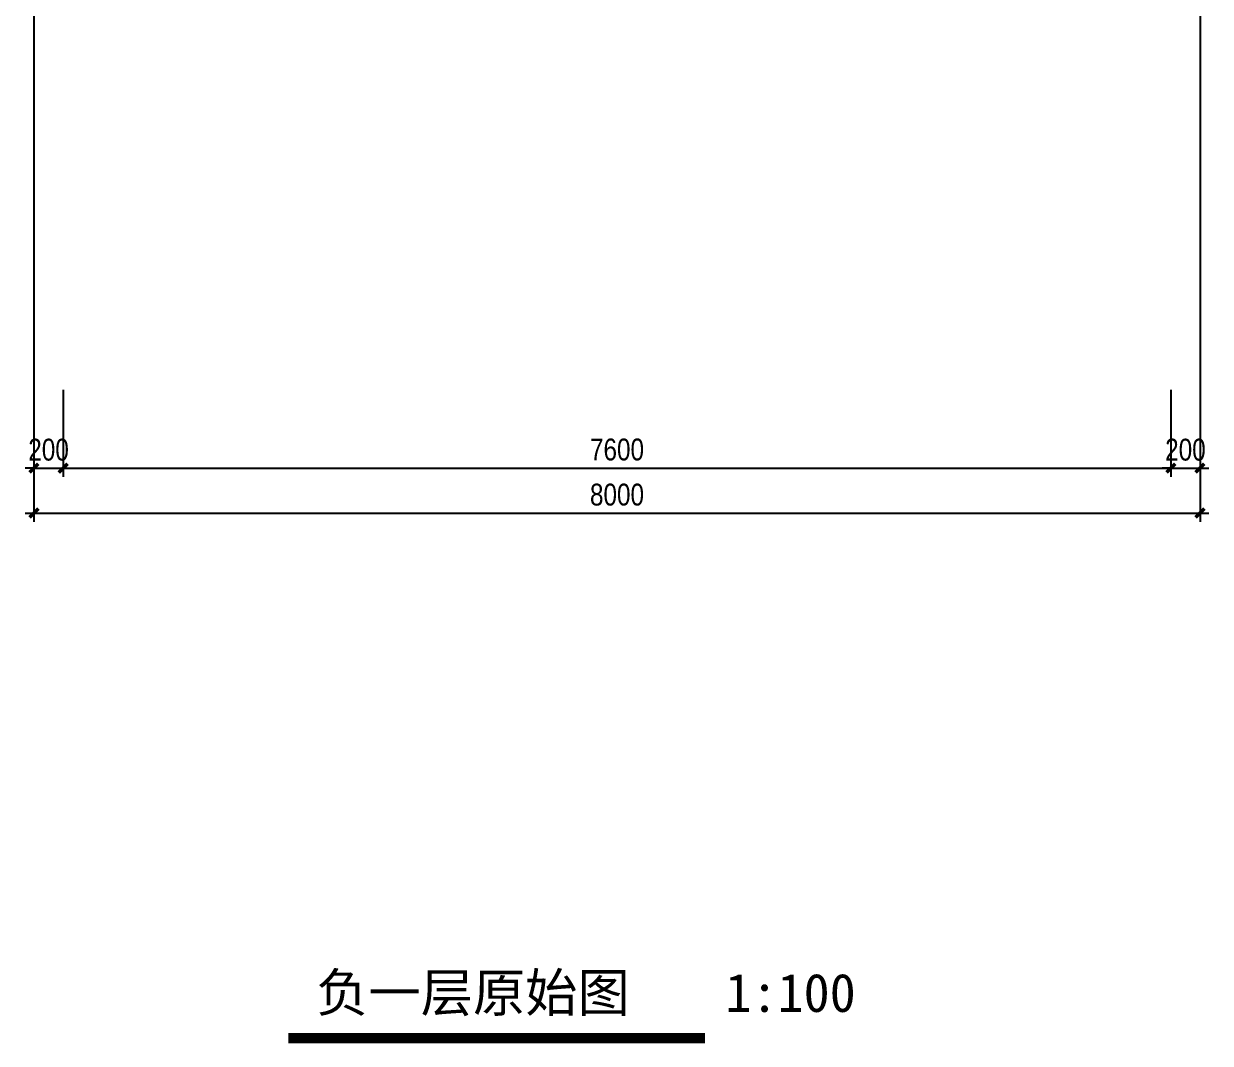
# Model space of a CAD drawing. Extents: x 160245 to 405305, y -111140 to 232735.
# Drawn here: x 331750 to 339891, y 38816 to 45809 of the extents above; entities that cross this region are included whole.
import ezdxf

# ---------------------------------------------------------------- set-up
doc = ezdxf.new("R2010")
doc.units = 0
doc.header["$LTSCALE"] = 10
doc.header["$MEASUREMENT"] = 0
doc.linetypes.add('HIDDEN', pattern=[0.375, 0.25, -0.125])
doc.layers.get('Defpoints').update_dxf_attribs({"color": 229})
for name, color, linetype in [('DIM_SYMB', 3, 'Continuous'), ('P-o 原建筑尺寸', 8, 'Continuous'), ('P-Stair 楼梯（原建筑设备）', 159, 'Continuous'), ('PUB_TEXT', 30, 'Continuous')]:
    doc.layers.add(name, color=color, linetype=linetype)
doc.styles.add('PDC DIM', font='PMingLiU-ExtB.ttf', dxfattribs={"width": 0.85})
doc.styles.add('黑体', font='simhei.ttf')
doc.dimstyles.new('PDC-A2', dxfattribs={"dimscale": 0, "dimtxt": 2.5, "dimasz": 1, "dimexe": 1, "dimexo": 1, "dimgap": 0.7, "dimtad": 1, "dimdec": 0, "dimtxsty": 'PDC DIM', "dimblk": 'ARCHTICK', "dimcen": 1, "dimdle": 1, "dimclrd": 8, "dimclre": 8, "dimclrt": 9, "dimadec": 0, "dimazin": 0, "dimtfac": 1, "dimtdec": 0, "dimtix": 1, "dimtmove": 2, "dimatfit": 3, "dimldrblk": 'PDC A2 T R', "dimfxl": 10, "dimfxlon": 1, "dimarcsym": 0})

# ---------------------------------------------------------------- blocks, each defined once
blk = doc.blocks.new('_ArchTick')
at = {"color": 0, "linetype": 'ByBlock', "const_width": 0.4}
blk.add_lwpolyline([(-0.5, -0.5), (0.5, 0.5)], dxfattribs=at)
blk = doc.blocks.new('*D1851')
at = {"layer": 'Defpoints', "color": 0, "transparency": 16777216}
for p in [(331820.2, 43357.6), (332020.2, 43357.6), (332020.2, 42760.9)]:
    blk.add_point(p, dxfattribs=at)
at = {"layer": 'P-o 原建筑尺寸', "color": 8, "lineweight": -2, "transparency": 16777216}
for p, q in [((331820.2, 43297.6), (331820.2, 42700.9)), ((332020.2, 43297.6), (332020.2, 42700.9)), ((331820.2, 42760.9), (331760.2, 42760.9)), ((331820.2, 42760.9), (332020.2, 42760.9)), ((332020.2, 42760.9), (332080.2, 42760.9))]:
    blk.add_line(p, q, dxfattribs=at)
at = {"layer": 'P-o 原建筑尺寸', "color": 8, "lineweight": -2, "transparency": 16777216, "xscale": 60, "yscale": 60, "zscale": 60}
blk.add_blockref('_ArchTick', (331820.2, 42760.9), dxfattribs=at)
at = {"layer": 'P-o 原建筑尺寸', "color": 8, "lineweight": -2, "transparency": 16777216, "xscale": 60, "yscale": 60, "zscale": 60, "rotation": 180}
blk.add_blockref('_ArchTick', (332020.2, 42760.9), dxfattribs=at)
at = {"layer": 'P-o 原建筑尺寸', "color": 9, "transparency": 16777216, "insert": (331920.2, 42886.4), "char_height": 150, "attachment_point": 5, "style": 'PDC DIM'}
blk.add_mtext('200', dxfattribs=at)
blk = doc.blocks.new('PDC A2 T R')
at = {"color": 0, "linetype": 'ByBlock'}
blk.add_line((0, 0), (-2, 0), dxfattribs=at)
for points in [[(-2.15, 0.89), (-1.49, 1.35), (-0.6, 0), (0, 0)], [(-2.15, -0.89), (-1.49, -1.35), (-0.6, 0), (0, 0)]]:
    blk.add_solid(points, dxfattribs=at)
blk = doc.blocks.new('*D1852')
at = {"layer": 'Defpoints', "color": 0, "transparency": 16777216}
for p in [(332020.2, 43357.6), (339620.2, 43357.6), (339620.2, 42760.9)]:
    blk.add_point(p, dxfattribs=at)
at = {"layer": 'P-o 原建筑尺寸', "color": 8, "lineweight": -2, "transparency": 16777216}
for p, q in [((332020.2, 43297.6), (332020.2, 42700.9)), ((339620.2, 43297.6), (339620.2, 42700.9)), ((331960.2, 42760.9), (339680.2, 42760.9))]:
    blk.add_line(p, q, dxfattribs=at)
at = {"layer": 'P-o 原建筑尺寸', "color": 8, "lineweight": -2, "transparency": 16777216, "xscale": 60, "yscale": 60, "zscale": 60, "rotation": 180}
blk.add_blockref('_ArchTick', (332020.2, 42760.9), dxfattribs=at)
at = {"layer": 'P-o 原建筑尺寸', "color": 8, "lineweight": -2, "transparency": 16777216, "xscale": 60, "yscale": 60, "zscale": 60}
blk.add_blockref('_ArchTick', (339620.2, 42760.9), dxfattribs=at)
at = {"layer": 'P-o 原建筑尺寸', "color": 9, "transparency": 16777216, "insert": (335820.2, 42887.4), "char_height": 150, "attachment_point": 5, "style": 'PDC DIM'}
blk.add_mtext('7600', dxfattribs=at)
blk = doc.blocks.new('*D1853')
at = {"layer": 'Defpoints', "color": 0, "transparency": 16777216}
for p in [(339620.2, 43357.6), (339820.2, 43377.5), (339820.2, 42760.9)]:
    blk.add_point(p, dxfattribs=at)
at = {"layer": 'P-o 原建筑尺寸', "color": 8, "lineweight": -2, "transparency": 16777216}
for p, q in [((339820.2, 43317.5), (339820.2, 42700.9)), ((339620.2, 43297.6), (339620.2, 42700.9)), ((339620.2, 42760.9), (339560.2, 42760.9)), ((339620.2, 42760.9), (339820.2, 42760.9)), ((339820.2, 42760.9), (339880.2, 42760.9))]:
    blk.add_line(p, q, dxfattribs=at)
at = {"layer": 'P-o 原建筑尺寸', "color": 8, "lineweight": -2, "transparency": 16777216, "xscale": 60, "yscale": 60, "zscale": 60}
blk.add_blockref('_ArchTick', (339620.2, 42760.9), dxfattribs=at)
at = {"layer": 'P-o 原建筑尺寸', "color": 8, "lineweight": -2, "transparency": 16777216, "xscale": 60, "yscale": 60, "zscale": 60, "rotation": 180}
blk.add_blockref('_ArchTick', (339820.2, 42760.9), dxfattribs=at)
at = {"layer": 'P-o 原建筑尺寸', "color": 9, "transparency": 16777216, "insert": (339720.2, 42886.4), "char_height": 150, "attachment_point": 5, "style": 'PDC DIM'}
blk.add_mtext('200', dxfattribs=at)
blk = doc.blocks.new('*D1854')
at = {"layer": 'Defpoints', "color": 0, "transparency": 16777216}
for p in [(331820.2, 43260.9), (339820.2, 43260.9), (339820.2, 42452.6)]:
    blk.add_point(p, dxfattribs=at)
at = {"layer": 'P-o 原建筑尺寸', "color": 8, "lineweight": -2, "transparency": 16777216}
for p, q in [((331820.2, 43052.6), (331820.2, 42392.6)), ((339820.2, 43052.6), (339820.2, 42392.6)), ((331760.2, 42452.6), (339880.2, 42452.6))]:
    blk.add_line(p, q, dxfattribs=at)
at = {"layer": 'P-o 原建筑尺寸', "color": 8, "lineweight": -2, "transparency": 16777216, "xscale": 60, "yscale": 60, "zscale": 60, "rotation": 180}
blk.add_blockref('_ArchTick', (331820.2, 42452.6), dxfattribs=at)
at = {"layer": 'P-o 原建筑尺寸', "color": 8, "lineweight": -2, "transparency": 16777216, "xscale": 60, "yscale": 60, "zscale": 60}
blk.add_blockref('_ArchTick', (339820.2, 42452.6), dxfattribs=at)
at = {"layer": 'P-o 原建筑尺寸', "color": 9, "transparency": 16777216, "insert": (335820.2, 42578.1), "char_height": 150, "attachment_point": 5, "style": 'PDC DIM'}
blk.add_mtext('8000', dxfattribs=at)

msp = doc.modelspace()

# ---------------------------------------------------------------- linework, layer by layer
at = {"layer": 'DIM_SYMB', "const_width": 70}
msp.add_lwpolyline([(333564.3, 38851.2), (336424.1, 38851.2)], dxfattribs=at)
at = {"layer": 'P-Stair 楼梯（原建筑设备）', "linetype": 'HIDDEN'}
for p, q in [((331820.2, 46009.4), (331820.2, 42879.2)), ((339820.2, 46009.4), (339820.2, 42879.2))]:
    msp.add_line(p, q, dxfattribs=at)

# ---------------------------------------------------------------- texts
at = {"layer": 'PUB_TEXT', "style": '黑体'}
for s, p in [('负一层原始图', (333756.5, 39032.5)), ('1:100', (336564.1, 39031.1))]:
    msp.add_text(s, height=262.87, dxfattribs=at).set_placement(p)

# ---------------------------------------------------------------- dimensions: what is measured, and where the dimension line sits
at = {"layer": 'P-o 原建筑尺寸'}
for base, p1, p2, picture, middle in [((332020.2, 42760.9), (331820.2, 43357.6), (332020.2, 43357.6), '*D1851', (331920.2, 42886.4)), ((339620.2, 42760.9), (332020.2, 43357.6), (339620.2, 43357.6), '*D1852', (335820.2, 42887.4)), ((339820.2, 42760.9), (339620.2, 43357.6), (339820.2, 43377.5), '*D1853', (339720.2, 42886.4)), ((339820.2, 42452.6), (331820.2, 43260.9), (339820.2, 43260.9), '*D1854', (335820.2, 42578.1))]:
    dim = msp.add_linear_dim(base=base, p1=p1, p2=p2, dimstyle='PDC-A2', override={"dimscale": 60}, dxfattribs=at)
    dim.commit()
    dim.dimension.update_dxf_attribs({"geometry": picture, "text_midpoint": middle})

doc.saveas('drawing.dxf')
